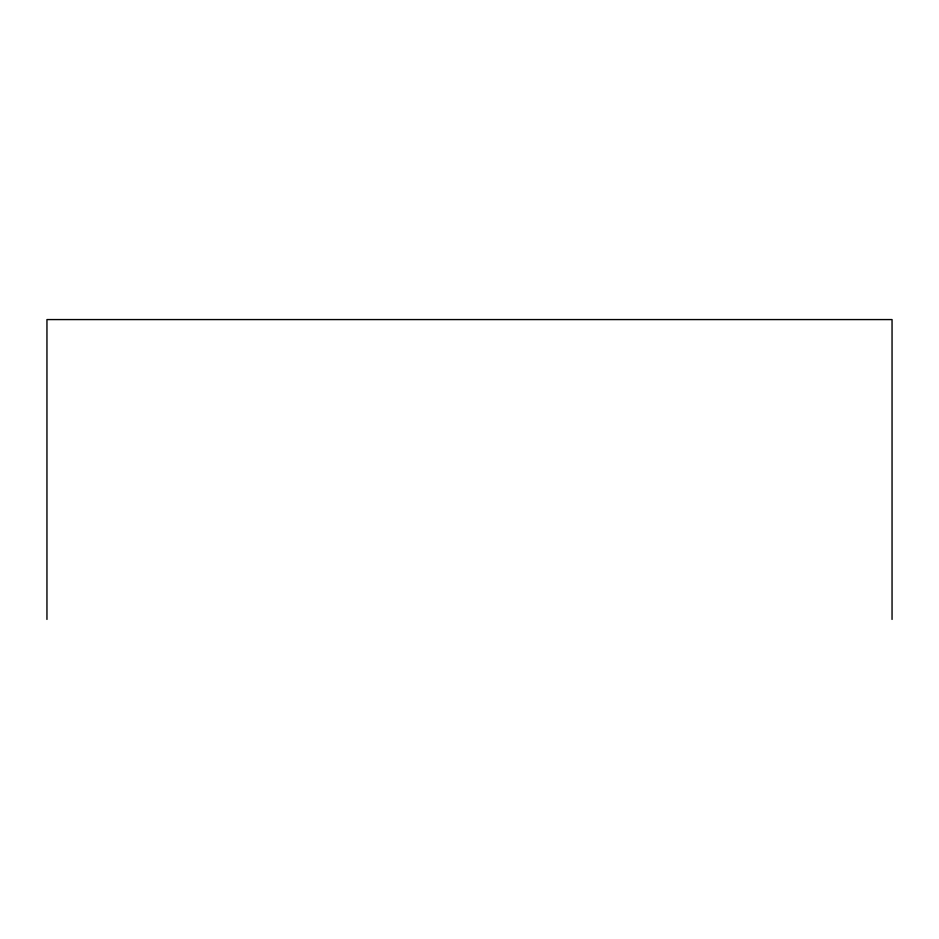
<?xml version="1.0" encoding="UTF-8"?>
<svg xmlns="http://www.w3.org/2000/svg" width="939" height="939" viewBox="0 0 939 939"><rect width="100%" height="100%" fill="white"/><g stroke="black" fill="none" stroke-linecap="round" stroke-linejoin="round"><path stroke-width="1.41" d="M892.05 619.423L892.05 319.577L46.95 319.577L46.95 619.423"/></g></svg>
